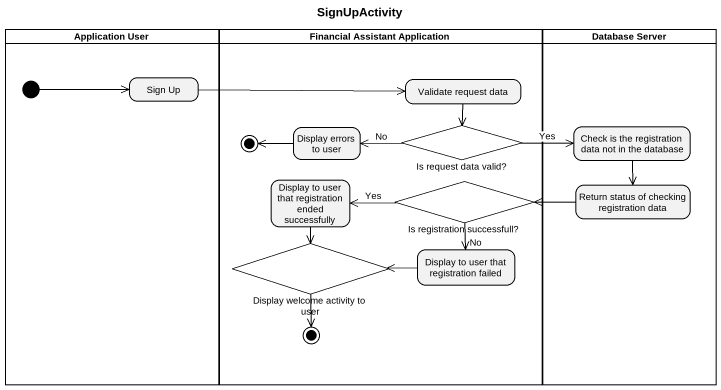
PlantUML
@startuml
title SignUpActivity
hide empty description
state "Application User" as Application_User <<partition>> {
  state "Sign Up" as Sign_Up
  [*] -right-> Sign_Up
}
state "Financial Assistant Application" as Financial_Assistant <<partition>> {
  state "Validate request data" as Validate_request_data
  state final1 <<end>>
  state "Display errors to user" as Display_errors_to_user
  state "Is request data valid?" as Is_request_data_valid <<choice>>
  state "Display to user that registration ended successfully" as Display_to_user_that
  state "Is registration successfull?" as Is_registration_successfull <<choice>>
  state "Display welcome activity to user" as Display_welcome_activity_to <<choice>>
  state "Display to user that registration failed" as Display_to_user_that_2
  state final2 <<end>>
}
state "Database Server" as Database_Server <<partition>> {
  state "Check is the registration data not in the database" as Check_is_the_registration
  state "Return status of checking registration data" as Return_status_of_checking
}
Sign_Up -right-> Validate_request_data
Validate_request_data --> Is_request_data_valid
Display_errors_to_user -left-> final1
Is_request_data_valid -left-> Display_errors_to_user : No
Is_request_data_valid -right-> Check_is_the_registration : Yes
Check_is_the_registration --> Return_status_of_checking
Display_to_user_that --> Display_welcome_activity_to
Is_registration_successfull -left-> Display_to_user_that : Yes
Is_registration_successfull --> Display_to_user_that_2 : No
Return_status_of_checking -left-> Is_registration_successfull
Display_welcome_activity_to --> final2
Display_to_user_that_2 -left-> Display_welcome_activity_to
@enduml
